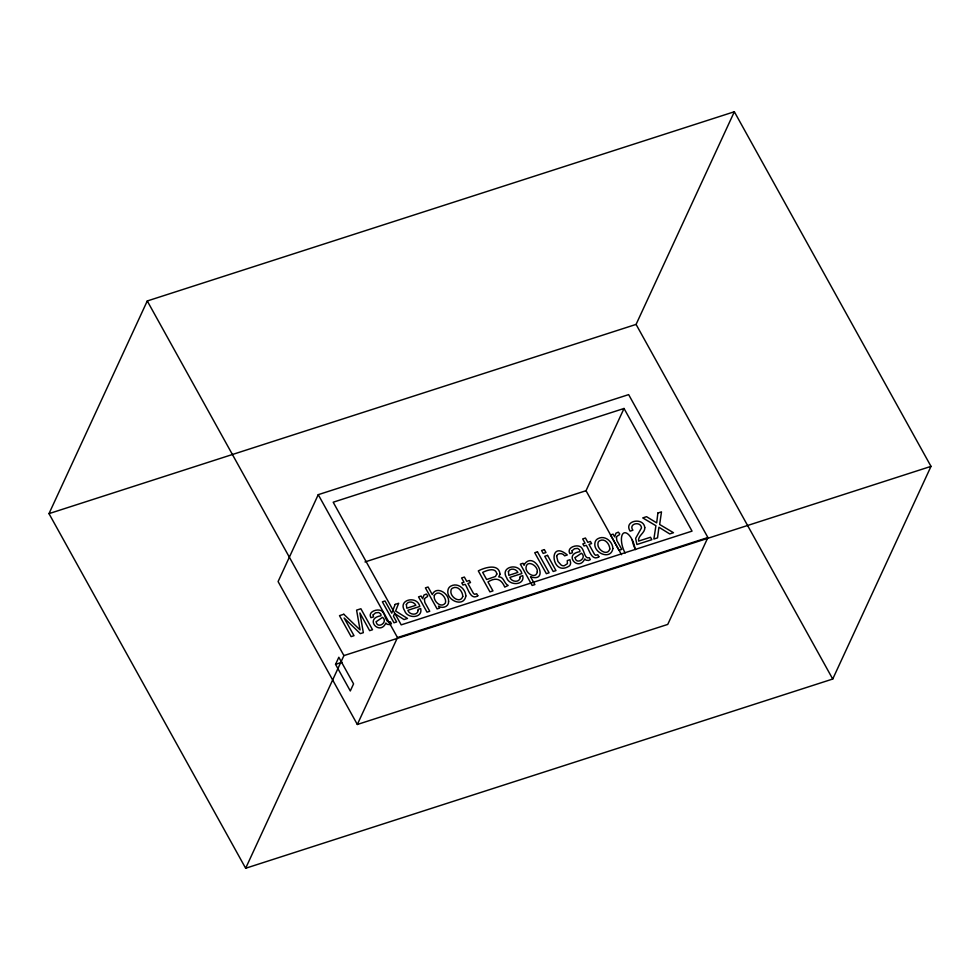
<?xml version="1.0" encoding="UTF-8"?>
<svg xmlns="http://www.w3.org/2000/svg" width="980" height="980" viewBox="0 0 980 980"><rect width="100%" height="100%" fill="white"/><g stroke="black" fill="none" stroke-linecap="round" stroke-linejoin="round"><path stroke-width="1.47" d="M49 513.63L147.27 300.97L734.351 111.745L931 466.37L832.731 679.03L245.649 868.255L49 513.63L636.081 324.405L734.351 111.745M318.243 494.667L278.087 581.569L357.333 724.477L667.748 624.419L707.903 537.53L628.645 394.622L318.243 494.667L397.488 637.576L357.333 724.477M335.552 664.367L338.823 657.274L353.572 683.869L350.301 690.961L335.552 664.367L342.069 662.26M245.649 868.255L343.919 655.596L931 466.37M364.989 561.957L586.028 490.711L624.027 408.476L692.039 531.123L401.2 624.86L333.188 502.213L624.027 408.476M397.488 637.576L707.903 537.53M636.081 324.405L832.731 679.03M586.028 490.711L621.516 554.692M147.27 300.97L343.919 655.596M635.542 549.609A13.696 5.831 72.1 0 1 632.161 539.698M625.105 552.977A13.696 5.831 72.1 0 1 623.954 532.924A13.696 5.831 72.1 0 1 635.04 548.69M373.16 614.889L373.49 616.885L370.942 617.706C367.561 612.059 376.479 608.654 380.791 610.491C385.802 612.096 384.871 623.66 390.371 621.81L391.424 623.709L389.685 624.579L387.112 624.297L385.863 623.035C379.86 636.265 363.764 618.478 380.987 615.783L380.828 614.093L378.77 612.5L375.597 612.831L373.16 614.889M572.075 550.772L572.418 552.769L569.858 553.602C566.489 547.955 575.395 544.537 579.707 546.387C584.717 547.979 583.786 559.556 589.298 557.694L590.352 559.592L588.6 560.462L586.028 560.18L584.778 558.918C578.776 572.149 562.679 554.374 579.915 551.667L579.744 549.976L577.698 548.384L574.513 548.714L572.075 550.772M644.779 527.693C645.134 533.096 637.637 535.595 638.617 541.095L650.5 537.26L651.847 539.686L636.914 544.5L635.616 538.375L641.496 527.902C640.895 520.699 628.058 523.626 632.909 530.241L630.128 531.148C623.268 520.441 643.86 516.864 644.779 527.693M496.872 573.986L495.439 576.473L486.656 579.535L482.675 572.369C486.742 570.458 495.623 566.832 496.872 573.986M424.377 599.246L424.867 602.48L429.742 611.275L427.011 612.157L418.534 596.869L421.13 596.036L422.588 598.67L423.997 595.032L426.288 594.052C430.171 597.42 425.087 596.514 424.377 599.246M616.383 537.359L616.873 540.593L621.749 549.388L619.017 550.27L610.528 534.982L613.125 534.149L614.595 536.783L616.004 533.145L618.294 532.165C622.165 535.533 617.094 534.627 616.383 537.359M556.603 556.138L557.938 561.479L561.111 565.019A3.896 3.197 24.8 0 0 564.149 565.779L567.396 563.696L567.285 560.572L569.944 559.715L570.605 562.606A6.48 5.329 24.8 0 1 569.49 565.827C551.25 578.2 547.563 538.228 567.31 554.974L564.652 555.832C562.949 552.916 557.681 552.634 556.603 556.138M448.595 601.451C449.097 606.657 442.274 608.96 438.513 606.142L439.604 608.102L437.08 608.911L425.406 587.865L428.076 587.008L432.29 594.627C436.186 585.33 449.208 593.341 448.595 601.451M465.843 595.938C463.895 608.311 445.018 599.968 448.117 589.507A7.803 6.407 24.8 0 1 450.849 586.101C457.66 582.23 465.635 588.809 465.843 595.938M612.868 548.555C610.92 560.928 592.043 552.573 595.142 542.112A7.803 6.407 24.8 0 1 597.886 538.706C604.685 534.835 612.659 541.426 612.868 548.555M537.322 571.793C536.121 579.609 525.476 573.521 526.003 567.591C526.701 559.163 538.081 565.607 537.322 571.793M406.357 604.538L406.81 608.225L415.851 605.309C414.234 601.683 408.06 600.458 406.357 604.538M508.399 571.646L508.853 575.334L517.893 572.418C516.288 568.792 510.102 567.567 508.399 571.646M657.886 513.018L656.686 522.867L646.543 516.681L642.758 517.905L655.914 525.709L653.88 539.037L657.531 537.861L658.928 527.24L669.732 533.929L673.481 532.716L659.663 524.496L661.488 511.866L657.886 513.018M462.793 596.391C460.429 604.133 449.649 596.943 450.959 590.658A4.324 3.553 24.8 0 1 452.503 588.172C457.783 585.158 462.683 591.491 462.793 596.391M609.83 549.008C607.453 556.75 596.673 549.547 597.984 543.263A4.324 3.553 24.8 0 1 599.527 540.788C604.807 537.763 609.707 544.096 609.83 549.008M418.117 610.491C417.517 615.93 409.26 614.889 407.864 610.283L419.783 606.449C417.296 595.117 397.439 599.515 404.63 610.699C407.153 618.944 423.066 618.466 420.69 608.543L417.995 609.413L418.117 610.491M520.16 577.6C519.559 583.039 511.315 581.998 509.906 577.392L521.838 573.545C519.351 562.226 499.494 566.624 506.685 577.808C509.196 586.04 525.121 585.575 522.732 575.652L520.049 576.522L520.16 577.6M376.332 621.626L376.21 622.239C377.851 629.356 388.509 621.969 382.531 617.327L376.332 621.626M575.248 557.51L575.125 558.122C576.767 565.24 587.424 557.853 581.446 553.21L575.248 557.51M434.287 595.558C433.038 601.046 441.098 608.788 445.386 603.031C447.211 597.31 438.256 588.735 434.287 595.558M500.008 574.207L498.759 576.889C504.063 576.681 504.063 583.86 508.204 585.44L504.761 587.106C501.319 578.935 495.99 576.975 487.966 581.912L492.952 590.903L489.927 591.883L478.301 570.911C484.426 567.641 499.041 562.949 500.008 574.207M524.459 564.113L524.116 565.313L522.989 563.279L520.331 564.137L532.152 585.464L534.884 584.582L530.548 576.767C550.209 583.394 535.056 550.049 524.459 564.113M395.173 604.403L391.755 613.162L385.005 600.973L382.372 601.83L394.009 622.802L396.63 621.957L393.446 616.212L394.646 613.505L404.005 619.581L407.496 618.454L395.614 611.005L398.664 603.276L395.173 604.403M477.824 595.779C470.547 600.703 468.036 588.172 465.145 584.325L462.94 585.036L461.776 582.929L463.981 582.218L461.605 577.955L464.373 577.061L466.737 581.324L469.334 580.491L470.498 582.586L467.901 583.431L473.438 593.402L474.614 594.297L476.697 593.758L477.824 595.779M598.89 556.763C591.614 561.675 589.115 549.143 586.212 545.297L584.007 546.007L582.843 543.912L585.048 543.202L582.684 538.927L585.452 538.032L587.816 542.308L590.413 541.462L591.577 543.569L588.98 544.402L594.517 554.386L595.681 555.268L597.763 554.729L598.89 556.763M343.821 614.252L339.497 615.648L351.122 636.62L354.013 635.689L344.127 618.025L360.346 633.644L363.335 632.676L359.893 612.941L369.644 630.655L372.523 629.723L360.885 608.752L356.598 610.136L360.064 629.92L343.821 614.252M537.469 551.838L534.737 552.72L546.362 573.692L549.094 572.81L537.469 551.838M544.353 549.621L541.573 550.515L543.19 553.431L545.97 552.524L544.353 549.621M547.538 555.366L544.758 556.273L553.198 571.487L555.979 570.593L547.538 555.366"/></g></svg>
